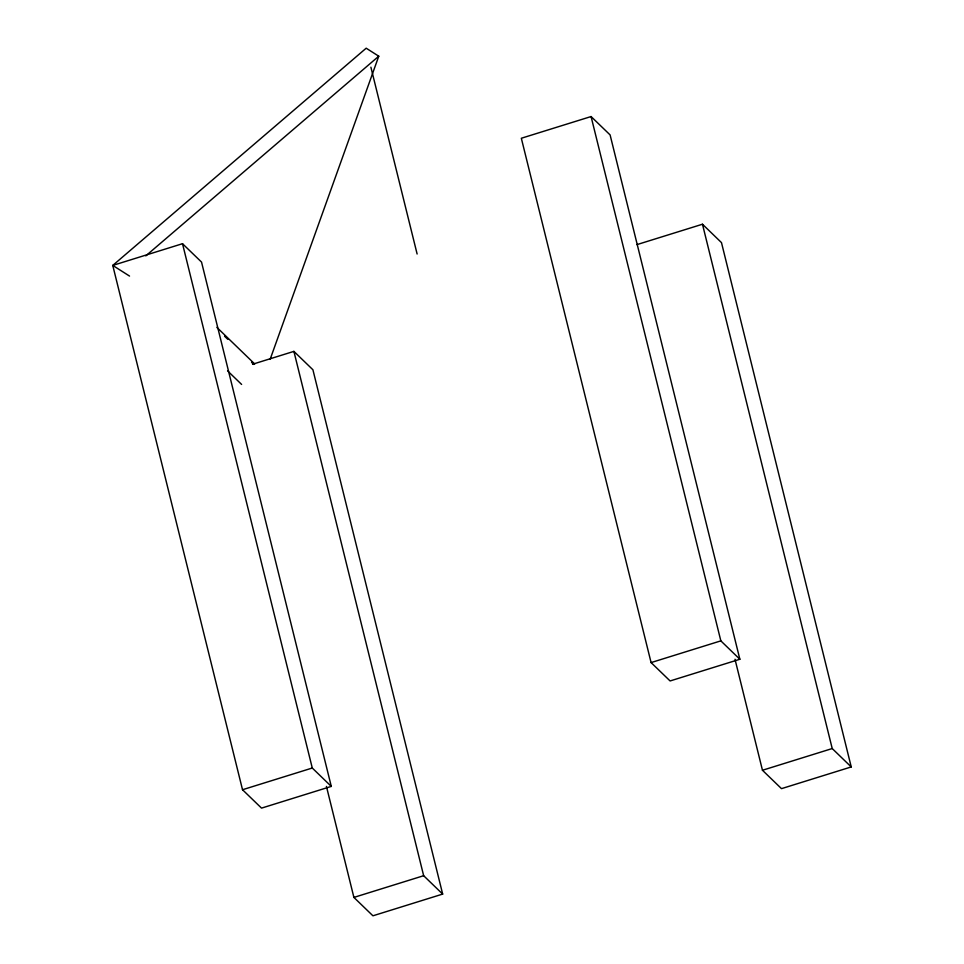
<?xml version="1.0" encoding="UTF-8"?>
<svg xmlns="http://www.w3.org/2000/svg" width="964" height="964" viewBox="0 0 964 964"><rect width="100%" height="100%" fill="white"/><g stroke="black" fill="none" stroke-linecap="round" stroke-linejoin="round"><path stroke-width="1.45" d="M270.149 359.295L378.768 56.201L366.187 48.2L112.764 265.413L242.518 789.733L261.533 808.121L331.291 786.407L201.536 262.088L182.509 243.699L112.764 265.413L129.537 276.078M145.793 255.882L378.768 56.201M591.077 116.548L521.331 138.25L651.086 662.581L670.101 680.958L739.858 659.256L610.104 134.924L591.077 116.548L720.843 640.867L739.858 659.256M252.616 364.235L293.9 351.378L312.914 369.766L442.669 894.086L372.923 915.8L353.896 897.412L326.435 786.419M636.987 244.603L702.467 224.226L721.482 242.615L851.236 766.934L781.491 788.648L762.464 770.26L735.002 659.256M242.518 789.733L312.276 768.019L331.291 786.407M651.086 662.581L720.843 640.867M353.896 897.412L423.654 875.71L442.669 894.086M762.464 770.26L832.221 748.546L851.236 766.934M216.876 327.386L254.701 363.958M224.564 336.207L227.805 339.34M251.592 362.331L253.749 364.428M227.6 370.887L241.615 384.431M702.467 224.226L832.221 748.546M370.887 67.179L417.123 254.014M293.9 351.378L423.654 875.71M182.509 243.699L312.276 768.019"/></g></svg>
